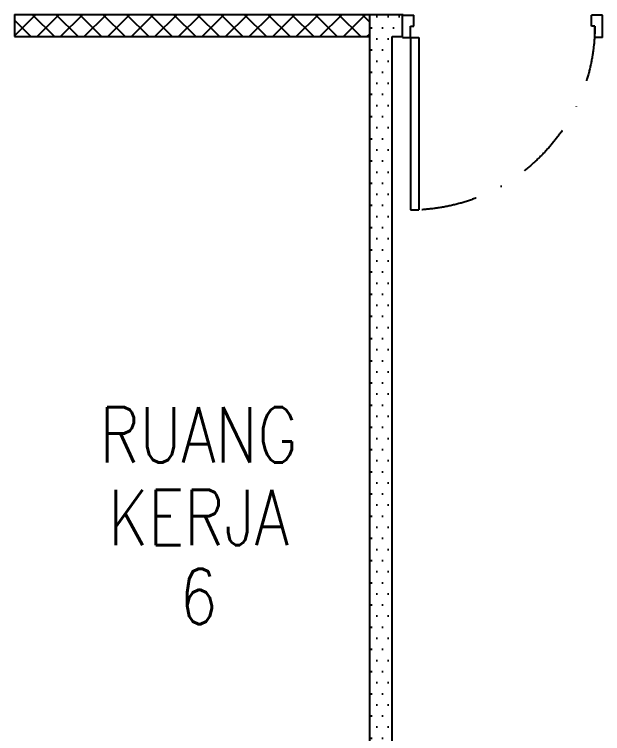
# Model space of a CAD drawing. Header units: millimetres. Extents: x 982 to 80582, y 687 to 58800.
# Drawn here: x 37717 to 40365, y 15893 to 19133 of the extents above; entities that cross this region are included whole.
import ezdxf
from ezdxf.enums import TextEntityAlignment as Align

# ---------------------------------------------------------------- set-up
doc = ezdxf.new("R2010")
doc.units = ezdxf.units.MM
doc.linetypes.add('DASHDOT', pattern=[1, 0.5, -0.25, 0, -0.25])
for name, color, linetype in [('A-DOOR', 9, 'Continuous'), ('A-HATCH', 8, 'Continuous'), ('A-PARTITION', 4, 'Continuous'), ('A-ROOMSYM', 3, 'Continuous')]:
    doc.layers.add(name, color=color, linetype=linetype)
doc.styles.add('style1', font='romans.shx', dxfattribs={"height": 750})

# ---------------------------------------------------------------- blocks, each defined once
blk = doc.blocks.new('A$C4F656F16')
at = {"layer": 'A-DOOR', "color": 8}
for p, q in [((35, 100), (35, 877.1)), ((35, 877.1), (73, 877.1)), ((73, 100), (73, 877.1)), ((35, 100), (73, 100))]:
    blk.add_line(p, q, dxfattribs=at)
at = {"layer": 'A-DOOR', "color": 8, "linetype": 'Continuous'}
for p, q in [((0, 100), (35, 100)), ((0, 100), (0, 100)), ((0, 100), (0, 0)), ((0, 100), (0, 100)), ((35, 100), (35, 50)), ((900, 100), (865, 100)), ((865, 100), (865, 50)), ((900, 100), (900, 100)), ((900, 100), (900, 0)), ((900, 100), (900, 100)), ((35, 50), (50, 50)), ((50, 50), (50, 0)), ((865, 50), (850, 50)), ((850, 50), (850, 0)), ((0, 0), (50, 0)), ((900, 0), (850, 0))]:
    blk.add_line(p, q, dxfattribs=at)
at = {"layer": 'A-DOOR', "color": 8, "linetype": 'DASHDOT', "ltscale": 500}
blk.add_arc((35, 48), 830, 0.1381, 87.3759, dxfattribs=at)

msp = doc.modelspace()

# ---------------------------------------------------------------- hatches: boundary and pattern name
at = {"layer": 'A-HATCH'}
h = msp.add_hatch(dxfattribs=at)
h.set_pattern_fill('ANSI37', color=8, scale=600)
h.set_pattern_definition([(45, (3598.94, -197620.7), (-53.033009, 53.033009), []), (135, (3598.94, -197620.7), (-53.033009, -53.033009), [])])
h.paths.add_polyline_path([(39317.1, 20733.1), (37717.1, 20733.1), (37717.1, 20633.1), (39317.1, 20633.1)])
h.paths.add_polyline_path([(39317.1, 19133.1), (37717.1, 19133.1), (37717.1, 19033.1), (39317.1, 19033.1)])
h = msp.add_hatch(dxfattribs=at)
h.set_pattern_fill('DOTS', color=8, scale=800)
h.set_pattern_definition([(0, (3598.94, -194877.037), (25, 50), [0, -50])])
h.paths.add_polyline_path([(39467.1, 19133.1), (39317.1, 19133.1), (39317.1, 18983.1), (39417.1, 18983.1), (39417.1, 19033.1), (39467.1, 19033.1)])
h.paths.add_polyline_path([(39417.1, 18983.1), (39317.1, 18983.1), (39317.1, 14633.1), (39379, 14633.1), (39417.1, 14671.2)])

# ---------------------------------------------------------------- linework, layer by layer
at = {"layer": 'A-PARTITION', "color": 8}
for p, q in [((37717.1, 19133.1), (39317.1, 19133.1)), ((37717.1, 19133.1), (37717.1, 19033.1)), ((37717.1, 19133.1), (39234.1, 19133.1)), ((39317.1, 19133.1), (39467.1, 19133.1)), ((39317.1, 14633.1), (39317.1, 19133.1)), ((37717.1, 19033.1), (39317.1, 19033.1)), ((39417.1, 19033.1), (39467.1, 19033.1)), ((39417.1, 14633.1), (39417.1, 19033.1))]:
    msp.add_line(p, q, dxfattribs=at)

# ---------------------------------------------------------------- block references
at = {"layer": 'A-DOOR', "color": 8, "xscale": -1, "rotation": 180}
msp.add_blockref('A$C4F656F16', (39464.7, 19129.6), dxfattribs=at)

# ---------------------------------------------------------------- texts
at = {"layer": 'A-ROOMSYM', "color": 8, "style": 'style1', "width": 0.8}
for s, p in [('RUANG', (38545.9, 17114)), ('KERJA', (38545.9, 16741.8)), ('6', (38545.9, 16386))]:
    msp.add_text(s, height=250, dxfattribs=at).set_placement(p, align=Align.CENTER)

doc.saveas('drawing.dxf')
